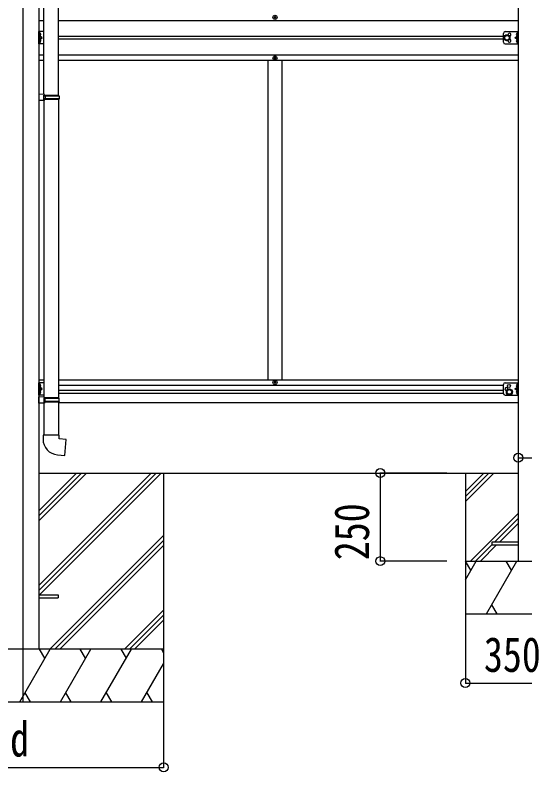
# Model space of a CAD drawing. Units: millimetres, scale not verified. Extents: x -12615 to 12615, y -8910 to 8910.
# Drawn here: x -3435 to -1987, y -5143 to -2994 of the extents above; entities that cross this region are included whole.
import ezdxf
from ezdxf.enums import TextEntityAlignment as Align

# ---------------------------------------------------------------- set-up
doc = ezdxf.new("R2010")
doc.units = ezdxf.units.MM
doc.header["$LTSCALE"] = 40
for name, color, linetype in [('0-3_YKK_12', 2, 'Continuous'), ('0-4_YKK_13', 4, 'Continuous'), ('0-5_YKK_A1', 4, 'Continuous'), ('0-6_YKK_D', 6, 'Continuous')]:
    doc.layers.add(name, color=color, linetype=linetype)
doc.styles.add('ＭＳ ゴシック', font='')
doc.styles.get('ＭＳ ゴシック').set_extended_font_data('MS Gothic')

msp = doc.modelspace()

# ---------------------------------------------------------------- linework, layer by layer
at = {"layer": '0-3_YKK_12'}
msp.add_line((-3412.56, -1770.1), (-3412.56, -4944.5), dxfattribs=at)
at = {"layer": '0-4_YKK_13'}
for p, q in [((-3353.36, -3219.12), (-3353.36, -2376.99)), ((-3311.36, -3221.68), (-3311.36, -2374.43)), ((-2698.06, -2999.48), (-2699.06, -2999.48)), ((-2695.06, -3000.48), (-2694.06, -3000.48)), ((-3367.36, -3075.48), (-3367.36, -3040.48)), ((-3353.36, -3040.48), (-3367.36, -3040.48)), ((-3364.86, -3075.48), (-3364.86, -3040.48)), ((-3364.36, -3044.98), (-3363.56, -3045.13)), ((-2047.56, -3070.48), (-2047.56, -3045.48)), ((-2042.56, -3040.48), (-2005.56, -3040.48)), ((-2008.56, -3044.98), (-2009.36, -3045.13)), ((-2008.06, -3075.48), (-2008.06, -3040.48)), ((-2005.56, -3075.48), (-2005.56, -3040.48)), ((-3364.36, -3052.98), (-3364.86, -3052.9)), ((-3364.86, -3057.98), (-3357.86, -3057.98)), ((-3364.36, -3070.98), (-3364.86, -3070.9)), ((-3364.36, -3052.98), (-3363.56, -3052.84)), ((-3364.36, -3062.98), (-3363.56, -3063.13)), ((-3364.36, -3070.98), (-3363.56, -3070.84)), ((-2008.06, -3057.98), (-2015.06, -3057.98)), ((-2008.56, -3052.98), (-2009.36, -3052.84)), ((-2008.56, -3062.98), (-2009.36, -3063.13)), ((-2008.56, -3070.98), (-2009.36, -3070.84)), ((-2008.56, -3052.98), (-2008.06, -3052.9)), ((-2008.56, -3070.98), (-2008.06, -3070.9)), ((-3353.36, -3075.48), (-3367.36, -3075.48)), ((-2042.56, -3075.48), (-2005.56, -3075.48)), ((-2695.06, -3115.48), (-2694.06, -3115.48)), ((-2698.06, -3116.48), (-2699.06, -3116.48)), ((-3351.36, -3219.18), (-3367.36, -3218.71)), ((-3367.36, -3218.71), (-3367.36, -3236.65)), ((-3351.36, -3221.18), (-3353.36, -3221.18)), ((-3310.36, -3221.68), (-3353.36, -3221.68)), ((-3309.36, -3223.68), (-3353.36, -3223.68)), ((-3351.36, -3221.18), (-3351.36, -3219.18)), ((-3348.88, -3223.68), (-3348.45, -3221.68)), ((-3309.36, -3223.68), (-3310.36, -3221.68)), ((-3309.36, -3223.68), (-3309.36, -3231.68)), ((-3351.36, -3236.18), (-3367.36, -3236.65)), ((-3309.36, -3231.68), (-3353.36, -3231.68)), ((-3310.36, -3233.68), (-3353.36, -3233.68)), ((-3353.36, -3236.24), (-3353.36, -4078.38)), ((-3351.36, -3236.18), (-3351.36, -3234.18)), ((-3311.36, -3233.68), (-3311.36, -4080.93)), ((-3309.36, -3231.68), (-3310.36, -3233.68)), ((-3367.36, -4072.98), (-3367.36, -4037.98)), ((-3353.36, -4037.98), (-3367.36, -4037.98)), ((-3364.86, -4072.98), (-3364.86, -4037.98)), ((-2698.06, -4036.48), (-2699.06, -4036.48)), ((-2695.06, -4037.48), (-2694.06, -4037.48)), ((-2042.56, -4037.98), (-2005.56, -4037.98)), ((-2008.06, -4072.98), (-2008.06, -4037.98)), ((-2005.56, -4072.98), (-2005.56, -4037.98)), ((-3364.36, -4050.48), (-3364.86, -4050.4)), ((-3364.86, -4055.48), (-3357.86, -4055.48)), ((-3364.36, -4042.48), (-3363.56, -4042.63)), ((-3364.36, -4050.48), (-3363.56, -4050.34)), ((-3364.36, -4060.48), (-3363.56, -4060.63)), ((-2047.56, -4067.98), (-2047.56, -4042.98)), ((-2008.06, -4055.48), (-2015.06, -4055.48)), ((-2008.56, -4042.48), (-2009.36, -4042.63)), ((-2008.56, -4050.48), (-2009.36, -4050.34)), ((-2008.56, -4060.48), (-2009.36, -4060.63)), ((-2008.56, -4050.48), (-2008.06, -4050.4)), ((-3353.36, -4072.98), (-3367.36, -4072.98)), ((-3351.36, -4078.43), (-3367.36, -4077.96)), ((-3367.36, -4095.9), (-3367.36, -4077.96)), ((-3364.36, -4068.48), (-3364.86, -4068.4)), ((-3364.36, -4068.48), (-3363.56, -4068.34)), ((-3310.36, -4080.93), (-3353.36, -4080.93)), ((-3309.36, -4082.93), (-3353.36, -4082.93)), ((-3351.36, -4078.43), (-3351.36, -4080.43)), ((-3309.36, -4082.93), (-3310.36, -4080.93)), ((-3309.36, -4090.93), (-3309.36, -4082.93)), ((-2042.56, -4072.98), (-2005.56, -4072.98)), ((-2008.56, -4068.48), (-2009.36, -4068.34)), ((-2008.56, -4068.48), (-2008.06, -4068.4)), ((-3351.36, -4095.43), (-3367.36, -4095.9)), ((-3309.36, -4090.93), (-3353.36, -4090.93)), ((-3310.36, -4092.93), (-3353.36, -4092.93)), ((-3351.36, -4093.43), (-3353.36, -4093.43)), ((-3353.36, -4095.49), (-3353.36, -4186.93)), ((-3351.36, -4093.43), (-3351.36, -4095.43)), ((-3348.88, -4090.93), (-3348.45, -4092.93)), ((-3311.36, -4092.93), (-3311.36, -4186.93)), ((-3309.36, -4090.93), (-3310.36, -4092.93)), ((-3309.36, -4186.93), (-3355.36, -4186.93)), ((-3355.36, -4186.93), (-3355.36, -4197.85)), ((-3309.36, -4196.93), (-3309.36, -4186.93)), ((-2005.56, -4490.5), (-2080.56, -4490.5)), ((-3367.36, -4640), (-3312.56, -4640)), ((-3312.56, -4640), (-3312.56, -4649)), ((-3367.36, -4649), (-3312.56, -4649))]:
    msp.add_line(p, q, dxfattribs=at)
for points in [[(-2699.06, -2999.48), (-2699.06, -3000.48), (-2698.06, -3000.48)], [(-2696.06, -2998.48), (-2696.06, -2997.48), (-2697.06, -2997.48), (-2697.06, -2998.48)], [(-2697.06, -3001.48), (-2697.06, -3002.48), (-2696.06, -3002.48), (-2696.06, -3001.48)], [(-2694.06, -3000.48), (-2694.06, -2999.48), (-2695.06, -2999.48)], [(-3365.24, -3048.98), (-3364.61, -3047.8), (-3362.38, -3046.68)], [(-3365.24, -3048.98), (-3364.61, -3050.17), (-3362.38, -3051.28)], [(-3364.36, -3052.98), (-3364.36, -3044.98), (-3364.86, -3045.07), (-3364.86, -3052.9)], [(-2007.68, -3048.98), (-2008.31, -3047.8), (-2010.54, -3046.68)], [(-2007.68, -3048.98), (-2008.31, -3050.17), (-2010.54, -3051.28)], [(-2008.56, -3052.98), (-2008.56, -3044.98), (-2008.06, -3045.07), (-2008.06, -3052.9)], [(-3365.24, -3066.98), (-3364.61, -3065.8), (-3362.38, -3064.68)], [(-3365.24, -3066.98), (-3364.61, -3068.17), (-3362.38, -3069.28)], [(-3364.86, -3062.98), (-3357.86, -3057.98), (-3364.86, -3052.98)], [(-3364.36, -3070.98), (-3364.36, -3062.98), (-3364.86, -3063.07), (-3364.86, -3070.9)], [(-2008.06, -3062.98), (-2015.06, -3057.98), (-2008.06, -3052.98)], [(-2007.68, -3066.98), (-2008.31, -3065.8), (-2010.54, -3064.68)], [(-2007.68, -3066.98), (-2008.31, -3068.17), (-2010.54, -3069.28)], [(-2008.56, -3070.98), (-2008.56, -3062.98), (-2008.06, -3063.07), (-2008.06, -3070.9)], [(-2699.06, -3116.48), (-2699.06, -3115.48), (-2698.06, -3115.48)], [(-2697.06, -3114.48), (-2697.06, -3113.48), (-2696.06, -3113.48), (-2696.06, -3114.48)], [(-2694.06, -3115.48), (-2694.06, -3116.48), (-2695.06, -3116.48)], [(-2696.06, -3117.48), (-2696.06, -3118.48), (-2697.06, -3118.48), (-2697.06, -3117.48)], [(-3351.36, -3234.18), (-3353.36, -3234.18), (-3353.36, -3221.18)], [(-3348.88, -3223.68), (-3348.88, -3231.68), (-3348.45, -3233.68)], [(-2699.06, -4036.48), (-2699.06, -4037.48), (-2698.06, -4037.48)], [(-2696.06, -4035.48), (-2696.06, -4034.48), (-2697.06, -4034.48), (-2697.06, -4035.48)], [(-2697.06, -4038.48), (-2697.06, -4039.48), (-2696.06, -4039.48), (-2696.06, -4038.48)], [(-2694.06, -4037.48), (-2694.06, -4036.48), (-2695.06, -4036.48)], [(-3365.24, -4046.48), (-3364.61, -4045.3), (-3362.38, -4044.18)], [(-3365.24, -4046.48), (-3364.61, -4047.67), (-3362.38, -4048.78)], [(-3364.36, -4050.48), (-3364.36, -4042.48), (-3364.86, -4042.57), (-3364.86, -4050.4)], [(-3364.86, -4060.48), (-3357.86, -4055.48), (-3364.86, -4050.48)], [(-3364.36, -4068.48), (-3364.36, -4060.48), (-3364.86, -4060.57), (-3364.86, -4068.4)], [(-2008.06, -4060.48), (-2015.06, -4055.48), (-2008.06, -4050.48)], [(-2007.68, -4046.48), (-2008.31, -4045.3), (-2010.54, -4044.18)], [(-2007.68, -4046.48), (-2008.31, -4047.67), (-2010.54, -4048.78)], [(-2008.56, -4050.48), (-2008.56, -4042.48), (-2008.06, -4042.57), (-2008.06, -4050.4)], [(-2008.56, -4068.48), (-2008.56, -4060.48), (-2008.06, -4060.57), (-2008.06, -4068.4)], [(-3365.24, -4064.48), (-3364.61, -4063.3), (-3362.38, -4062.18)], [(-3365.24, -4064.48), (-3364.61, -4065.67), (-3362.38, -4066.78)], [(-3351.36, -4080.43), (-3353.36, -4080.43), (-3353.36, -4093.43)], [(-3348.88, -4090.93), (-3348.88, -4082.93), (-3348.45, -4080.93)], [(-2007.68, -4064.48), (-2008.31, -4063.3), (-2010.54, -4062.18)], [(-2007.68, -4064.48), (-2008.31, -4065.67), (-2010.54, -4066.78)], [(-3314.28, -4242.68), (-3293.44, -4244.5), (-3289.44, -4198.68), (-3309.36, -4196.93)], [(-2080.56, -4490.5), (-2080.56, -4498.5), (-2005.56, -4498.5)]]:
    msp.add_lwpolyline(points, dxfattribs=at)
for points in [[(-2037.56, -3050.48), (-2031.06, -3054.23), (-2031.06, -3061.74), (-2037.56, -3065.49), (-2044.06, -3061.74), (-2044.06, -3054.23)], [(-2030.56, -4056.48), (-2024.06, -4060.23), (-2024.06, -4067.74), (-2030.56, -4071.49), (-2037.06, -4067.74), (-2037.06, -4060.23)]]:
    msp.add_lwpolyline(points, close=True, dxfattribs=at)
for centre, radius in [((-2696.56, -2999.98), 5.9), ((-2037.56, -3057.98), 8.5), ((-2037.56, -3057.98), 7.5), ((-2037.56, -3057.98), 6.5), ((-2696.56, -3115.98), 5.9), ((-2696.56, -4036.98), 5.9), ((-2030.56, -4063.98), 8.5), ((-2030.56, -4063.98), 7.5), ((-2030.56, -4063.98), 6.5), ((-2032.06, -4046.98), 4.25)]:
    msp.add_circle(centre, radius, dxfattribs=at)
for centre, radius, start, end in [((-2698.06, -2998.48), 1, 270, 0), ((-2698.06, -3001.48), 1, 0, 90), ((-2695.06, -2998.48), 1, 180, 270), ((-2695.06, -3001.48), 1, 90, 180), ((-3363.71, -3046.01), 0.9, 32.05588, 80), ((-3368.46, -3048.98), 6.5, 327.94412, 32.05588), ((-2042.56, -3045.48), 5, 90, 180), ((-2030.56, -3049.48), 4.25, 274.76077, 186.29431), ((-2004.46, -3048.98), 6.5, 147.94412, 212.05588), ((-2009.21, -3046.01), 0.9, 100, 147.94412), ((-3363.71, -3051.96), 0.9, 280, 327.94412), ((-3363.71, -3064.01), 0.9, 32.05588, 80), ((-3363.71, -3069.96), 0.9, 280, 327.94412), ((-3368.46, -3066.98), 6.5, 327.94412, 32.05588), ((-2042.56, -3070.48), 5, 180, 270), ((-2030.56, -3066.48), 4.25, 173.70569, 85.23923), ((-2004.46, -3066.98), 6.5, 147.94412, 212.05588), ((-2009.21, -3051.96), 0.9, 212.05588, 260), ((-2009.21, -3064.01), 0.9, 100, 147.94412), ((-2009.21, -3069.96), 0.9, 212.05588, 260), ((-2698.06, -3114.48), 1, 270, 0), ((-2695.06, -3114.48), 1, 180, 270), ((-2698.06, -3117.48), 1, 0, 90), ((-2695.06, -3117.48), 1, 90, 180), ((-2698.06, -4035.48), 1, 270, 0), ((-2698.06, -4038.48), 1, 0, 90), ((-2695.06, -4035.48), 1, 180, 270), ((-2695.06, -4038.48), 1, 90, 180), ((-2042.56, -4042.98), 5, 90, 180), ((-3363.71, -4043.51), 0.9, 32.05588, 80), ((-3363.71, -4049.46), 0.9, 280, 327.94412), ((-3363.71, -4061.51), 0.9, 32.05588, 80), ((-3368.46, -4046.48), 6.5, 327.94412, 32.05588), ((-3368.46, -4064.48), 6.5, 327.94412, 32.05588), ((-2039.06, -4055.48), 4.25, 342.88004, 287.12346), ((-2004.46, -4046.48), 6.5, 147.94412, 212.05588), ((-2004.46, -4064.48), 6.5, 147.94412, 212.05588), ((-2009.21, -4043.51), 0.9, 100, 147.94412), ((-2009.21, -4049.46), 0.9, 212.05588, 260), ((-2009.21, -4061.51), 0.9, 100, 147.94412), ((-3363.71, -4067.46), 0.9, 280, 327.94412), ((-2042.56, -4067.98), 5, 180, 270), ((-2009.21, -4067.46), 0.9, 212.05588, 260), ((-3310.36, -4197.85), 45, 180, 265)]:
    msp.add_arc(centre, radius, start, end, dxfattribs=at)
at = {"layer": '0-5_YKK_A1'}
for p, q in [((-3367.36, -2165.5), (-3367.36, -4794.5)), ((-2005.56, -2181.5), (-2005.56, -4544.5)), ((-3367.36, -3008.98), (-3353.36, -3008.98)), ((-3311.36, -3008.98), (-2005.56, -3008.98)), ((-3311.36, -3053.48), (-2047.56, -3053.48)), ((-2047.56, -3062.48), (-3311.36, -3062.48)), ((-3367.36, -3106.98), (-3353.36, -3106.98)), ((-3311.36, -3106.98), (-2005.56, -3106.98)), ((-3353.36, -3122.48), (-3367.36, -3122.48)), ((-2005.56, -3122.48), (-3311.36, -3122.48)), ((-2716.56, -3122.48), (-2716.56, -4030.48)), ((-2676.56, -3122.48), (-2676.56, -4030.48)), ((-3353.36, -4030.48), (-3367.36, -4030.48)), ((-2005.56, -4030.48), (-3311.36, -4030.48)), ((-2047.56, -4045.98), (-3311.36, -4045.98)), ((-2047.56, -4059.48), (-3311.36, -4059.48)), ((-2047.53, -4068.48), (-3311.36, -4068.48)), ((-2005.56, -4094.48), (-3311.36, -4094.48)), ((-3367.56, -4613.98), (-3048.08, -4294.5)), ((-3367.56, -4628.12), (-3033.94, -4294.5)), ((-3367.56, -4430.13), (-3231.93, -4294.5)), ((-3367.56, -4415.99), (-3246.07, -4294.5)), ((-3367.56, -4401.85), (-3260.21, -4294.5)), ((-3367.36, -4294.5), (-2005.56, -4294.5)), ((-3365.3, -4640), (-3019.8, -4294.5)), ((-3012.76, -4294.5), (-3012.76, -4944.5)), ((-2155.56, -4294.5), (-2155.56, -4694.5)), ((-2155.56, -4346.85), (-2103.21, -4294.5)), ((-2155.56, -4360.99), (-2089.07, -4294.5)), ((-2155.56, -4375.13), (-2074.93, -4294.5)), ((-2141.08, -4544.5), (-2005.56, -4408.98)), ((-2072.94, -4490.5), (-2005.56, -4423.12)), ((-2058.8, -4490.5), (-2005.56, -4437.27)), ((-3335.95, -4794.5), (-3012.76, -4471.31)), ((-3321.81, -4794.5), (-3012.76, -4485.45)), ((-3307.67, -4794.5), (-3012.76, -4499.6)), ((-2126.94, -4544.5), (-2080.56, -4498.12)), ((-2112.8, -4544.5), (-2066.8, -4498.5)), ((-2155.56, -4544.5), (-1805.56, -4544.5)), ((-2155.56, -4597.62), (-2124.89, -4544.5)), ((-2139.89, -4570.49), (-2154.9, -4544.5)), ((-2096.03, -4694.5), (-2009.42, -4544.5)), ((-2024.42, -4570.49), (-2039.43, -4544.5)), ((-3123.82, -4794.5), (-3012.76, -4683.44)), ((-2081.03, -4668.52), (-2066.03, -4694.5)), ((-3109.68, -4794.5), (-3012.76, -4697.59)), ((-2155.56, -4694.5), (-1805.56, -4694.5)), ((-3095.53, -4794.5), (-3012.76, -4711.73)), ((-3012.76, -4794.5), (-3812.76, -4794.5)), ((-3421.6, -4944.5), (-3335, -4794.5)), ((-3350, -4820.48), (-3365, -4794.5)), ((-3306.13, -4944.5), (-3219.53, -4794.5)), ((-3234.53, -4820.48), (-3249.53, -4794.5)), ((-3190.66, -4944.5), (-3104.06, -4794.5)), ((-3134.06, -4794.5), (-3119.06, -4820.48)), ((-3018.59, -4794.5), (-3012.76, -4804.6)), ((-3075.19, -4944.5), (-3012.76, -4836.36)), ((-3406.6, -4918.52), (-3391.6, -4944.5)), ((-3291.13, -4918.52), (-3276.13, -4944.5)), ((-3175.66, -4918.52), (-3160.67, -4944.5)), ((-3060.19, -4918.52), (-3045.2, -4944.5)), ((-3812.76, -4944.5), (-3012.76, -4944.5))]:
    msp.add_line(p, q, dxfattribs=at)
at = {"layer": '0-6_YKK_D'}
for p, q in [((-2005.56, -4211.61), (-2005.56, -4251.85)), ((-2208.56, -4294.5), (-2398.53, -4294.5)), ((-2397.53, -4294.5), (-2397.53, -4544.5)), ((-2208.56, -4544.5), (-2398.53, -4544.5)), ((-2155.56, -4695.5), (-2155.56, -4891.77)), ((-2155.56, -4890.77), (-1805.56, -4890.77)), ((-3012.76, -4930.28), (-3012.76, -5131.21)), ((-3812.76, -5130.21), (-3012.76, -5130.21))]:
    msp.add_line(p, q, dxfattribs=at)
msp.add_lwpolyline([(-2005.56, -4250.85), (-1955.56, -4250.85), (-1742.16, -4250.85)], dxfattribs=at)
for centre in [(-2005.56, -4250.85), (-2397.53, -4294.5), (-2397.53, -4544.5), (-2155.56, -4890.77), (-3012.76, -5130.21)]:
    msp.add_circle(centre, 12.75, dxfattribs=at)

# ---------------------------------------------------------------- texts
at = {"layer": '0-6_YKK_D', "style": 'ＭＳ ゴシック', "width": 0.8}
msp.add_text('250', height=98.97, rotation=90, dxfattribs=at).set_placement((-2399.53, -4541.9), align=Align.BOTTOM_LEFT)
for s, p in [('350', (-2102.96, -4888.77)), ('d', (-3448.76, -5128.91))]:
    msp.add_text(s, height=98.97, dxfattribs=at).set_placement(p, align=Align.BOTTOM_LEFT)

doc.saveas('drawing.dxf')
